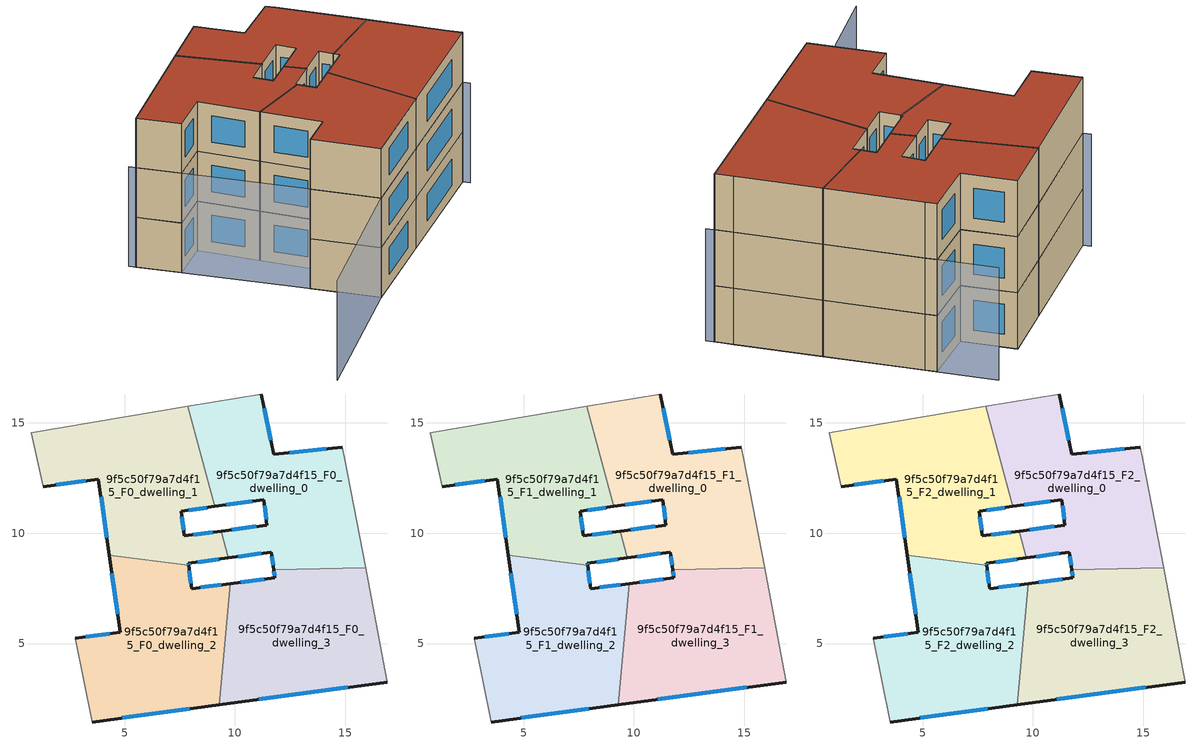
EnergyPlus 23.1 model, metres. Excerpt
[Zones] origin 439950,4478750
9f5c50f79a7d4f15_F0_dwelling_0
 floor ground (EU_floor_Construction): 15.93,8.44 14.99,13.36 14.87,13.91 11.76,13.58 11.2,16.31 7.87,15.75 9.08,11.21 11.32,11.53 11.45,10.37 9.38,10.1 9.7,8.88 11.65,9.15 11.76,8.35 z0
 wall outside (EU_wall_Construction): 11.76,8.35 11.65,9.15 9.7,8.88 / 9.38,10.1 11.45,10.37 11.32,11.53 9.08,11.21 / 11.2,16.31 11.76,13.58 14.87,13.91 z0:3
 wall adiabatic (EU_wall_Construction): 14.87,13.91 14.99,13.36 15.93,8.44 / 7.87,15.75 11.2,16.31 z0:3
 wall to 9f5c50f79a7d4f15_F0_dwelling_3 (EU_wall_Construction): 15.93,8.44 11.76,8.35 z0:3
 wall to 9f5c50f79a7d4f15_F0_dwelling_1 (EU_wall_Construction): 9.7,8.88 9.38,10.1 / 9.08,11.21 7.87,15.75 z0:3
 window (EU_Window_Construction): 12.49,13.65 14.14,13.83 / 11.73,8.54 11.67,8.96 / 11.19,9.09 10.16,8.95 / 9.86,10.16 10.97,10.31 / 11.42,10.64 11.35,11.26 / 10.79,11.45 9.61,11.29 / 11.33,15.67 11.63,14.22 z0.7:2.3
9f5c50f79a7d4f15_F0_dwelling_1
 floor ground (EU_floor_Construction): 9.7,8.88 9.38,10.1 7.72,9.88 7.56,11 9.08,11.21 7.87,15.75 0.78,14.55 1.31,12.11 3.82,12.45 4.31,9 7.9,8.55 7.89,8.63 z0
 wall outside (EU_wall_Construction): 9.08,11.21 7.56,11 7.72,9.88 9.38,10.1 / 9.7,8.88 7.89,8.63 7.9,8.55 / 4.31,9 3.82,12.45 1.31,12.11 z0:3
 wall adiabatic (EU_wall_Construction): 1.31,12.11 0.78,14.55 7.87,15.75 z0:3
 wall to 9f5c50f79a7d4f15_F0_dwelling_2 (EU_wall_Construction): 7.9,8.55 4.31,9 z0:3
 window (EU_Window_Construction): 8.73,11.16 7.92,11.05 / 7.6,10.74 7.68,10.14 / 8.11,9.93 8.99,10.05 / 9.28,8.82 8.32,8.69 / 7.9,8.62 7.9,8.57 / 4.2,9.81 3.93,11.64 / 3.23,12.37 1.9,12.19 z0.7:2.3
9f5c50f79a7d4f15_F0_dwelling_2
 floor ground (EU_floor_Construction): 9.3,2.22 9.8,7.72 8.04,7.49 7.9,8.55 4.31,9 4.81,5.52 2.77,5.25 3.54,1.44 z0
 wall outside (EU_wall_Construction): 2.77,5.25 4.81,5.52 4.31,9 / 7.9,8.55 8.04,7.49 9.8,7.72 / 9.3,2.22 3.54,1.44 z0:3
 wall adiabatic (EU_wall_Construction): 3.54,1.44 2.77,5.25 z0:3
 wall to 9f5c50f79a7d4f15_F0_dwelling_3 (EU_wall_Construction): 9.8,7.72 9.3,2.22 z0:3
 window (EU_Window_Construction): 3.25,5.31 4.33,5.45 / 4.69,6.33 4.43,8.18 / 7.94,8.31 8.01,7.74 / 8.46,7.54 9.39,7.67 / 7.95,2.04 4.89,1.63 z0.7:2.3
9f5c50f79a7d4f15_F0_dwelling_3
 floor ground (EU_floor_Construction): 16.91,3.26 16.73,4.19 15.93,8.44 11.76,8.35 11.81,7.98 9.8,7.72 9.3,2.22 z0
 wall outside (EU_wall_Construction): 16.91,3.26 9.3,2.22 / 9.8,7.72 11.81,7.98 11.76,8.35 z0:3
 wall adiabatic (EU_wall_Construction): 15.93,8.44 16.73,4.19 16.91,3.26 z0:3
 window (EU_Window_Construction): 15.13,3.01 11.08,2.47 / 10.27,7.78 11.34,7.92 / 11.8,8.07 11.77,8.27 z0.7:2.3
9f5c50f79a7d4f15_F1_dwelling_0
 floor to 9f5c50f79a7d4f15_F0_dwelling_0 (EU_floor_Construction): 15.93,8.44 14.99,13.36 14.87,13.91 11.76,13.58 11.2,16.31 7.87,15.75 9.08,11.21 11.32,11.53 11.45,10.37 9.38,10.1 9.7,8.88 11.65,9.15 11.76,8.35 z3
 wall outside (EU_wall_Construction): 11.76,8.35 11.65,9.15 9.7,8.88 / 9.38,10.1 11.45,10.37 11.32,11.53 9.08,11.21 / 11.2,16.31 11.76,13.58 14.87,13.91 z3:6
 wall adiabatic (EU_wall_Construction): 14.87,13.91 14.99,13.36 15.93,8.44 / 7.87,15.75 11.2,16.31 z3:6
 wall to 9f5c50f79a7d4f15_F1_dwelling_3 (EU_wall_Construction): 15.93,8.44 11.76,8.35 z3:6
 wall to 9f5c50f79a7d4f15_F1_dwelling_1 (EU_wall_Construction): 9.7,8.88 9.38,10.1 / 9.08,11.21 7.87,15.75 z3:6
 window (EU_Window_Construction): 12.49,13.65 14.14,13.83 / 11.73,8.54 11.67,8.96 / 11.19,9.09 10.16,8.95 / 9.86,10.16 10.97,10.31 / 11.42,10.64 11.35,11.26 / 10.79,11.45 9.61,11.29 / 11.33,15.67 11.63,14.22 z3.7:5.3
9f5c50f79a7d4f15_F1_dwelling_1
 floor to 9f5c50f79a7d4f15_F0_dwelling_1 (EU_floor_Construction): 9.7,8.88 9.38,10.1 7.72,9.88 7.56,11 9.08,11.21 7.87,15.75 0.77,14.55 1.31,12.11 3.82,12.45 4.31,9 7.9,8.55 7.89,8.63 z3
 wall outside (EU_wall_Construction): 9.08,11.21 7.56,11 7.72,9.88 9.38,10.1 / 9.7,8.88 7.89,8.63 7.9,8.55 / 4.31,9 3.82,12.45 1.31,12.11 z3:6
 wall adiabatic (EU_wall_Construction): 1.31,12.11 0.78,14.55 7.87,15.75 z3:6
 wall to 9f5c50f79a7d4f15_F1_dwelling_2 (EU_wall_Construction): 7.9,8.55 4.31,9 z3:6
 window (EU_Window_Construction): 8.73,11.16 7.92,11.05 / 7.6,10.74 7.68,10.14 / 8.11,9.93 8.99,10.05 / 9.28,8.82 8.32,8.69 / 7.9,8.62 7.9,8.57 / 4.2,9.81 3.93,11.64 / 3.23,12.37 1.9,12.19 z3.7:5.3
9f5c50f79a7d4f15_F1_dwelling_2
 floor to 9f5c50f79a7d4f15_F0_dwelling_2 (EU_floor_Construction): 9.3,2.22 9.8,7.72 8.04,7.49 7.9,8.55 4.31,9 4.81,5.52 2.77,5.25 3.54,1.44 z3
 wall outside (EU_wall_Construction): 2.77,5.25 4.81,5.52 4.31,9 / 7.9,8.55 8.04,7.49 9.8,7.72 / 9.3,2.22 3.54,1.44 z3:6
 wall adiabatic (EU_wall_Construction): 3.54,1.44 2.77,5.25 z3:6
 wall to 9f5c50f79a7d4f15_F1_dwelling_3 (EU_wall_Construction): 9.8,7.72 9.3,2.22 z3:6
 window (EU_Window_Construction): 3.25,5.31 4.33,5.45 / 4.69,6.33 4.43,8.18 / 7.94,8.31 8.01,7.74 / 8.46,7.54 9.39,7.67 / 7.95,2.04 4.89,1.63 z3.7:5.3
9f5c50f79a7d4f15_F1_dwelling_3
 floor to 9f5c50f79a7d4f15_F0_dwelling_3 (EU_floor_Construction): 16.91,3.26 16.73,4.19 15.93,8.44 11.76,8.35 11.81,7.98 9.8,7.72 9.3,2.22 z3
 wall outside (EU_wall_Construction): 16.91,3.26 9.3,2.22 / 9.8,7.72 11.81,7.98 11.76,8.35 z3:6
 wall adiabatic (EU_wall_Construction): 15.93,8.44 16.73,4.19 16.91,3.26 z3:6
 window (EU_Window_Construction): 15.13,3.01 11.08,2.47 / 10.27,7.78 11.34,7.92 / 11.8,8.07 11.77,8.27 z3.7:5.3
9f5c50f79a7d4f15_F2_dwelling_0
 floor to 9f5c50f79a7d4f15_F1_dwelling_0 (EU_floor_Construction): 15.93,8.44 14.99,13.36 14.87,13.91 11.76,13.58 11.2,16.31 7.87,15.75 9.08,11.21 11.32,11.53 11.45,10.37 9.38,10.1 9.7,8.88 11.65,9.15 11.76,8.35 z6
 wall outside (EU_wall_Construction): 11.76,8.35 11.65,9.15 9.7,8.88 / 9.38,10.1 11.45,10.37 11.32,11.53 9.08,11.21 / 11.2,16.31 11.76,13.58 14.87,13.91 z6:9
 wall adiabatic (EU_wall_Construction): 14.87,13.91 14.99,13.36 15.93,8.44 / 7.87,15.75 11.2,16.31 z6:9
 wall to 9f5c50f79a7d4f15_F2_dwelling_3 (EU_wall_Construction): 15.93,8.44 11.76,8.35 z6:9
 wall to 9f5c50f79a7d4f15_F2_dwelling_1 (EU_wall_Construction): 9.7,8.88 9.38,10.1 / 9.08,11.21 7.87,15.75 z6:9
 window (EU_Window_Construction): 12.49,13.65 14.14,13.83 / 11.73,8.54 11.67,8.96 / 11.19,9.09 10.16,8.95 / 9.86,10.16 10.97,10.31 / 11.42,10.64 11.35,11.26 / 10.79,11.45 9.61,11.29 / 11.33,15.67 11.63,14.22 z6.7:8.3
 roof outside (EU_roof_Construction): 14.87,13.91 14.99,13.36 15.93,8.44 11.76,8.35 11.65,9.15 9.7,8.88 9.38,10.1 11.45,10.37 11.32,11.53 9.08,11.21 7.87,15.75 11.2,16.31 11.76,13.58 z9
9f5c50f79a7d4f15_F2_dwelling_1
 floor to 9f5c50f79a7d4f15_F1_dwelling_1 (EU_floor_Construction): 9.7,8.88 9.38,10.1 7.72,9.88 7.56,11 9.08,11.21 7.87,15.75 0.77,14.55 1.31,12.11 3.82,12.45 4.31,9 7.9,8.55 7.89,8.63 z6
 wall outside (EU_wall_Construction): 9.08,11.21 7.56,11 7.72,9.88 9.38,10.1 / 9.7,8.88 7.89,8.63 7.9,8.55 / 4.31,9 3.82,12.45 1.31,12.11 z6:9
 wall adiabatic (EU_wall_Construction): 1.31,12.11 0.78,14.55 7.87,15.75 z6:9
 wall to 9f5c50f79a7d4f15_F2_dwelling_2 (EU_wall_Construction): 7.9,8.55 4.31,9 z6:9
 window (EU_Window_Construction): 8.73,11.16 7.92,11.05 / 7.6,10.74 7.68,10.14 / 8.11,9.93 8.99,10.05 / 9.28,8.82 8.32,8.69 / 7.9,8.62 7.9,8.57 / 4.2,9.81 3.93,11.64 / 3.23,12.37 1.9,12.19 z6.7:8.3
 roof outside (EU_roof_Construction): 7.87,15.75 9.08,11.21 7.56,11 7.72,9.88 9.38,10.1 9.7,8.88 7.89,8.63 7.9,8.55 4.31,9 3.82,12.45 1.31,12.11 0.78,14.55 z9
9f5c50f79a7d4f15_F2_dwelling_2
 floor to 9f5c50f79a7d4f15_F1_dwelling_2 (EU_floor_Construction): 9.3,2.22 9.8,7.72 8.04,7.49 7.9,8.55 4.31,9 4.81,5.52 2.77,5.25 3.54,1.44 z6
 wall outside (EU_wall_Construction): 2.77,5.25 4.81,5.52 4.31,9 / 7.9,8.55 8.04,7.49 9.8,7.72 / 9.3,2.22 3.54,1.44 z6:9
 wall adiabatic (EU_wall_Construction): 3.54,1.44 2.77,5.25 z6:9
 wall to 9f5c50f79a7d4f15_F2_dwelling_3 (EU_wall_Construction): 9.8,7.72 9.3,2.22 z6:9
 window (EU_Window_Construction): 3.25,5.31 4.33,5.45 / 4.69,6.33 4.43,8.18 / 7.94,8.31 8.01,7.74 / 8.46,7.54 9.39,7.67 / 7.95,2.04 4.89,1.63 z6.7:8.3
 roof outside (EU_roof_Construction): 9.8,7.72 9.3,2.22 3.54,1.44 2.77,5.25 4.81,5.52 4.31,9 7.9,8.55 8.04,7.49 z9
9f5c50f79a7d4f15_F2_dwelling_3
 floor to 9f5c50f79a7d4f15_F1_dwelling_3 (EU_floor_Construction): 16.91,3.26 16.73,4.19 15.93,8.44 11.76,8.35 11.81,7.98 9.8,7.72 9.3,2.22 z6
 wall outside (EU_wall_Construction): 16.91,3.26 9.3,2.22 / 9.8,7.72 11.81,7.98 11.76,8.35 z6:9
 wall adiabatic (EU_wall_Construction): 15.93,8.44 16.73,4.19 16.91,3.26 z6:9
 window (EU_Window_Construction): 15.13,3.01 11.08,2.47 / 10.27,7.78 11.34,7.92 / 11.8,8.07 11.77,8.27 z6.7:8.3
 roof outside (EU_roof_Construction): 15.93,8.44 16.73,4.19 16.91,3.26 9.3,2.22 9.8,7.72 11.81,7.98 11.76,8.35 z9
shading: 16.98,2.84 14.31,16.86 / 0.7,14.94 3.58,1.45 / 3.58,1.45 -5.61,-0.51 z0:6
[Building]
EU S2 Campaign: North Axis=0; Terrain=City; Solar Distribution=FullExterior
[Site:Location]
Madrid: Latitude=40.5; Longitude=-3.5; Time Zone=1; Elevation=609
[SizingPeriod:WeatherFileDays]
AnnualSizingPeriod: Begin Month=1; Begin Day of Month=1; End Month=12; End Day of Month=31; Day of Week for Start Day=Monday; Use Weather File Daylight Saving Period=No; Use Weather File Rain and Snow Indicators=No
[MATERIAL]
EU_InternalMass_Material: Roughness=MediumRough; Thickness=0.1; Conductivity=1; Density=1800; Specific Heat=900; Thermal Absorptance=0.9; Solar Absorptance=0.7; Visible Absorptance=0.7
[MATERIAL:NOMASS] Roughness=MediumRough; Thermal Absorptance=0.9; Solar Absorptance=0.7; Visible Absorptance=0.7
Name | Thermal Resistance
EU_wall_NoMass | 0.419739
EU_roof_NoMass | 0.352165
EU_floor_NoMass | 0.608284
[WINDOWMATERIAL:SIMPLEGLAZINGSYSTEM]
EU_Window_SimpleGlazing: UFactor=4.8352; Solar Heat Gain Coefficient=0.85; Visible Transmittance=0.85
[CONSTRUCTION]
EU_wall_Construction: EU_wall_NoMass
EU_roof_Construction: EU_roof_NoMass
EU_floor_Construction: EU_floor_NoMass
EU_InternalMass_Construction: EU_InternalMass_Material
EU_Window_Construction: EU_Window_SimpleGlazing
[ZONE] Type=1; Multiplier=1; Ceiling Height=autocalculate; Floor Area=autocalculate; Part of Total Floor Area=Yes
Name | Volume
9f5c50f79a7d4f15_F0_dwelling_0; 9f5c50f79a7d4f15_F1_dwelling_0; 9f5c50f79a7d4f15_F2_dwelling_0 | 113.236
9f5c50f79a7d4f15_F0_dwelling_1 | 113.25
9f5c50f79a7d4f15_F1_dwelling_1; 9f5c50f79a7d4f15_F2_dwelling_1 | 113.251
9f5c50f79a7d4f15_F0_dwelling_2 | 113.247
9f5c50f79a7d4f15_F1_dwelling_2; 9f5c50f79a7d4f15_F2_dwelling_2 | 113.246
9f5c50f79a7d4f15_F0_dwelling_3; 9f5c50f79a7d4f15_F1_dwelling_3; 9f5c50f79a7d4f15_F2_dwelling_3 | 113.239
[INTERNALMASS] Construction=EU_InternalMass_Construction
Name | Zone or ZoneList | Surface Area
9f5c50f79a7d4f15_F0_dwelling_0_EU_InternalMass | 9f5c50f79a7d4f15_F0_dwelling_0 | 37.7453
9f5c50f79a7d4f15_F0_dwelling_1_EU_InternalMass | 9f5c50f79a7d4f15_F0_dwelling_1 | 37.7501
9f5c50f79a7d4f15_F0_dwelling_2_EU_InternalMass | 9f5c50f79a7d4f15_F0_dwelling_2 | 37.7489
9f5c50f79a7d4f15_F0_dwelling_3_EU_InternalMass | 9f5c50f79a7d4f15_F0_dwelling_3 | 37.7465
9f5c50f79a7d4f15_F1_dwelling_0_EU_InternalMass | 9f5c50f79a7d4f15_F1_dwelling_0 | 37.7453
9f5c50f79a7d4f15_F1_dwelling_1_EU_InternalMass | 9f5c50f79a7d4f15_F1_dwelling_1 | 37.7501
9f5c50f79a7d4f15_F1_dwelling_2_EU_InternalMass | 9f5c50f79a7d4f15_F1_dwelling_2 | 37.7489
9f5c50f79a7d4f15_F1_dwelling_3_EU_InternalMass | 9f5c50f79a7d4f15_F1_dwelling_3 | 37.7465
9f5c50f79a7d4f15_F2_dwelling_0_EU_InternalMass | 9f5c50f79a7d4f15_F2_dwelling_0 | 37.7453
9f5c50f79a7d4f15_F2_dwelling_1_EU_InternalMass | 9f5c50f79a7d4f15_F2_dwelling_1 | 37.7501
9f5c50f79a7d4f15_F2_dwelling_2_EU_InternalMass | 9f5c50f79a7d4f15_F2_dwelling_2 | 37.7489
9f5c50f79a7d4f15_F2_dwelling_3_EU_InternalMass | 9f5c50f79a7d4f15_F2_dwelling_3 | 37.7465
[OTHEREQUIPMENT] Fuel Type=Electricity; Design Level Calculation Method=Watts/Area; Power per Zone Floor Area=1; Fraction Latent=0; Fraction Radiant=0; Fraction Lost=0; Carbon Dioxide Generation Rate=0; EndUse Subcategory=EU_Step8_InternalGains
Name | Zone or ZoneList or Space or SpaceList | Schedule
EU_Step8_InternalGain_9f5c50f79a7d4f15_F0_dwelling_0_f000 | 9f5c50f79a7d4f15_F0_dwelling_0 | EU_Step8_GainSchedule_9f5c50f79a7d4f15_F0_dwelling_0_f000
EU_Step8_InternalGain_9f5c50f79a7d4f15_F0_dwelling_1_f000 | 9f5c50f79a7d4f15_F0_dwelling_1 | EU_Step8_GainSchedule_9f5c50f79a7d4f15_F0_dwelling_1_f000
EU_Step8_InternalGain_9f5c50f79a7d4f15_F0_dwelling_2_f000 | 9f5c50f79a7d4f15_F0_dwelling_2 | EU_Step8_GainSchedule_9f5c50f79a7d4f15_F0_dwelling_2_f000
EU_Step8_InternalGain_9f5c50f79a7d4f15_F0_dwelling_3_f000 | 9f5c50f79a7d4f15_F0_dwelling_3 | EU_Step8_GainSchedule_9f5c50f79a7d4f15_F0_dwelling_3_f000
EU_Step8_InternalGain_9f5c50f79a7d4f15_F1_dwelling_0_f000 | 9f5c50f79a7d4f15_F1_dwelling_0 | EU_Step8_GainSchedule_9f5c50f79a7d4f15_F1_dwelling_0_f000
EU_Step8_InternalGain_9f5c50f79a7d4f15_F1_dwelling_1_f000 | 9f5c50f79a7d4f15_F1_dwelling_1 | EU_Step8_GainSchedule_9f5c50f79a7d4f15_F1_dwelling_1_f000
EU_Step8_InternalGain_9f5c50f79a7d4f15_F1_dwelling_2_f000 | 9f5c50f79a7d4f15_F1_dwelling_2 | EU_Step8_GainSchedule_9f5c50f79a7d4f15_F1_dwelling_2_f000
EU_Step8_InternalGain_9f5c50f79a7d4f15_F1_dwelling_3_f000 | 9f5c50f79a7d4f15_F1_dwelling_3 | EU_Step8_GainSchedule_9f5c50f79a7d4f15_F1_dwelling_3_f000
EU_Step8_InternalGain_9f5c50f79a7d4f15_F2_dwelling_0_f000 | 9f5c50f79a7d4f15_F2_dwelling_0 | EU_Step8_GainSchedule_9f5c50f79a7d4f15_F2_dwelling_0_f000
EU_Step8_InternalGain_9f5c50f79a7d4f15_F2_dwelling_1_f000 | 9f5c50f79a7d4f15_F2_dwelling_1 | EU_Step8_GainSchedule_9f5c50f79a7d4f15_F2_dwelling_1_f000
EU_Step8_InternalGain_9f5c50f79a7d4f15_F2_dwelling_2_f000 | 9f5c50f79a7d4f15_F2_dwelling_2 | EU_Step8_GainSchedule_9f5c50f79a7d4f15_F2_dwelling_2_f000
EU_Step8_InternalGain_9f5c50f79a7d4f15_F2_dwelling_3_f000 | 9f5c50f79a7d4f15_F2_dwelling_3 | EU_Step8_GainSchedule_9f5c50f79a7d4f15_F2_dwelling_3_f000
[ZONEVENTILATION:DESIGNFLOWRATE] Schedule=EU_AlwaysOn; Design Flow Rate Calculation Method=AirChanges/Hour; Air Changes per Hour=0.703302; Ventilation Type=Natural; Fan Pressure Rise=0; Fan Total Efficiency=1; Constant Term Coefficient=1; Temperature Term Coefficient=0; Velocity Term Coefficient=0; Velocity Squared Term Coefficient=0; Minimum Indoor Temperature=-100; Maximum Indoor Temperature=100; Delta Temperature=-100; Minimum Outdoor Temperature=-100; Maximum Outdoor Temperature=100; Maximum Wind Speed=40
Name | Zone or ZoneList or Space or SpaceList
EU_ConstantAir_9f5c50f79a7d4f15_F0_dwelling_0 | 9f5c50f79a7d4f15_F0_dwelling_0
EU_ConstantAir_9f5c50f79a7d4f15_F0_dwelling_1 | 9f5c50f79a7d4f15_F0_dwelling_1
EU_ConstantAir_9f5c50f79a7d4f15_F0_dwelling_2 | 9f5c50f79a7d4f15_F0_dwelling_2
EU_ConstantAir_9f5c50f79a7d4f15_F0_dwelling_3 | 9f5c50f79a7d4f15_F0_dwelling_3
EU_ConstantAir_9f5c50f79a7d4f15_F1_dwelling_0 | 9f5c50f79a7d4f15_F1_dwelling_0
EU_ConstantAir_9f5c50f79a7d4f15_F1_dwelling_1 | 9f5c50f79a7d4f15_F1_dwelling_1
EU_ConstantAir_9f5c50f79a7d4f15_F1_dwelling_2 | 9f5c50f79a7d4f15_F1_dwelling_2
EU_ConstantAir_9f5c50f79a7d4f15_F1_dwelling_3 | 9f5c50f79a7d4f15_F1_dwelling_3
EU_ConstantAir_9f5c50f79a7d4f15_F2_dwelling_0 | 9f5c50f79a7d4f15_F2_dwelling_0
EU_ConstantAir_9f5c50f79a7d4f15_F2_dwelling_1 | 9f5c50f79a7d4f15_F2_dwelling_1
EU_ConstantAir_9f5c50f79a7d4f15_F2_dwelling_2 | 9f5c50f79a7d4f15_F2_dwelling_2
EU_ConstantAir_9f5c50f79a7d4f15_F2_dwelling_3 | 9f5c50f79a7d4f15_F2_dwelling_3
[HVACTEMPLATE:THERMOSTAT] Constant Heating Setpoint=20; Constant Cooling Setpoint=50
EU_HeatOnly_9f5c50f79a7d4f15_F0_dwelling_0; EU_HeatOnly_9f5c50f79a7d4f15_F0_dwelling_1; EU_HeatOnly_9f5c50f79a7d4f15_F0_dwelling_2; EU_HeatOnly_9f5c50f79a7d4f15_F0_dwelling_3; EU_HeatOnly_9f5c50f79a7d4f15_F1_dwelling_0; EU_HeatOnly_9f5c50f79a7d4f15_F1_dwelling_1; EU_HeatOnly_9f5c50f79a7d4f15_F1_dwelling_2; EU_HeatOnly_9f5c50f79a7d4f15_F1_dwelling_3; EU_HeatOnly_9f5c50f79a7d4f15_F2_dwelling_0; EU_HeatOnly_9f5c50f79a7d4f15_F2_dwelling_1; EU_HeatOnly_9f5c50f79a7d4f15_F2_dwelling_2; EU_HeatOnly_9f5c50f79a7d4f15_F2_dwelling_3
[HVACTEMPLATE:ZONE:IDEALLOADSAIRSYSTEM] System Availability Schedule=EU_AlwaysOn; Maximum Heating Supply Air Temperature=50; Minimum Cooling Supply Air Temperature=13; Maximum Heating Supply Air Humidity Ratio=0.0156; Minimum Cooling Supply Air Humidity Ratio=0.0077; Heating Limit=NoLimit; Cooling Limit=NoLimit; Heating Availability Schedule=EU_AlwaysOn; Cooling Availability Schedule=EU_CoolingOff; Dehumidification Control Type=ConstantSensibleHeatRatio; Cooling Sensible Heat Ratio=0.7; Dehumidification Setpoint=60; Humidification Control Type=None; Humidification Setpoint=30; Outdoor Air Method=None; Outdoor Air Flow Rate per Person=0.00944; Outdoor Air Flow Rate per Zone Floor Area=0; Outdoor Air Flow Rate per Zone=0; Demand Controlled Ventilation Type=None; Outdoor Air Economizer Type=NoEconomizer; Heat Recovery Type=None; Sensible Heat Recovery Effectiveness=0.7; Latent Heat Recovery Effectiveness=0.65
Name | Template Thermostat
9f5c50f79a7d4f15_F0_dwelling_0 | EU_HeatOnly_9f5c50f79a7d4f15_F0_dwelling_0
9f5c50f79a7d4f15_F0_dwelling_1 | EU_HeatOnly_9f5c50f79a7d4f15_F0_dwelling_1
9f5c50f79a7d4f15_F0_dwelling_2 | EU_HeatOnly_9f5c50f79a7d4f15_F0_dwelling_2
9f5c50f79a7d4f15_F0_dwelling_3 | EU_HeatOnly_9f5c50f79a7d4f15_F0_dwelling_3
9f5c50f79a7d4f15_F1_dwelling_0 | EU_HeatOnly_9f5c50f79a7d4f15_F1_dwelling_0
9f5c50f79a7d4f15_F1_dwelling_1 | EU_HeatOnly_9f5c50f79a7d4f15_F1_dwelling_1
9f5c50f79a7d4f15_F1_dwelling_2 | EU_HeatOnly_9f5c50f79a7d4f15_F1_dwelling_2
9f5c50f79a7d4f15_F1_dwelling_3 | EU_HeatOnly_9f5c50f79a7d4f15_F1_dwelling_3
9f5c50f79a7d4f15_F2_dwelling_0 | EU_HeatOnly_9f5c50f79a7d4f15_F2_dwelling_0
9f5c50f79a7d4f15_F2_dwelling_1 | EU_HeatOnly_9f5c50f79a7d4f15_F2_dwelling_1
9f5c50f79a7d4f15_F2_dwelling_2 | EU_HeatOnly_9f5c50f79a7d4f15_F2_dwelling_2
9f5c50f79a7d4f15_F2_dwelling_3 | EU_HeatOnly_9f5c50f79a7d4f15_F2_dwelling_3
[SIZING:ZONE] Zone Cooling Design Supply Air Temperature Input Method=SupplyAirTemperature; Zone Cooling Design Supply Air Temperature=13; Zone Heating Design Supply Air Temperature Input Method=SupplyAirTemperature; Zone Heating Design Supply Air Temperature=50; Zone Cooling Design Supply Air Humidity Ratio=0.008; Zone Heating Design Supply Air Humidity Ratio=0.008; Cooling Design Air Flow Method=DesignDay; Cooling Design Air Flow Rate=0; Cooling Minimum Air Flow per Zone Floor Area=0.000762; Cooling Minimum Air Flow=0; Cooling Minimum Air Flow Fraction=0.2; Heating Design Air Flow Method=DesignDay; Heating Design Air Flow Rate=0; Heating Maximum Air Flow per Zone Floor Area=0.002032; Heating Maximum Air Flow=0.141576; Heating Maximum Air Flow Fraction=0.3; Account for Dedicated Outdoor Air System=No; Dedicated Outdoor Air System Control Strategy=NeutralSupplyAir; Dedicated Outdoor Air Low Setpoint Temperature for Design=autosize; Dedicated Outdoor Air High Setpoint Temperature for Design=autosize; Zone Load Sizing Method=Sensible Load Only No Latent Load; Zone Latent Cooling Design Supply Air Humidity Ratio Input Method=HumidityRatioDifference; Zone Cooling Design Supply Air Humidity Ratio Difference=0.005; Zone Latent Heating Design Supply Air Humidity Ratio Input Method=HumidityRatioDifference; Zone Humidification Design Supply Air Humidity Ratio Difference=0.005
9f5c50f79a7d4f15_F0_dwelling_0; 9f5c50f79a7d4f15_F0_dwelling_1; 9f5c50f79a7d4f15_F0_dwelling_2; 9f5c50f79a7d4f15_F0_dwelling_3; 9f5c50f79a7d4f15_F1_dwelling_0; 9f5c50f79a7d4f15_F1_dwelling_1; 9f5c50f79a7d4f15_F1_dwelling_2; 9f5c50f79a7d4f15_F1_dwelling_3; 9f5c50f79a7d4f15_F2_dwelling_0; 9f5c50f79a7d4f15_F2_dwelling_1; 9f5c50f79a7d4f15_F2_dwelling_2; 9f5c50f79a7d4f15_F2_dwelling_3
[SCHEDULE:CONSTANT]
Name | Hourly Value
EU_AlwaysOn | 1
EU_CoolingOff | 0
[SCHEDULE:FILE] Column Number=1; Rows to Skip at Top=0; Number of Hours of Data=8760; Column Separator=Comma; Interpolate to Timestep=No; Minutes per Item=60; Adjust Schedule for Daylight Savings=Yes
Name | File
EU_Step8_GainSchedule_9f5c50f79a7d4f15_F0_dwelling_0_f000 | ../../schedules/9f5c50f79a7d4f15/9f5c50f79a7d4f15_F0_dwelling_0_f000_gain.csv
EU_Step8_GainSchedule_9f5c50f79a7d4f15_F0_dwelling_1_f000 | ../../schedules/9f5c50f79a7d4f15/9f5c50f79a7d4f15_F0_dwelling_1_f000_gain.csv
EU_Step8_GainSchedule_9f5c50f79a7d4f15_F0_dwelling_2_f000 | ../../schedules/9f5c50f79a7d4f15/9f5c50f79a7d4f15_F0_dwelling_2_f000_gain.csv
EU_Step8_GainSchedule_9f5c50f79a7d4f15_F0_dwelling_3_f000 | ../../schedules/9f5c50f79a7d4f15/9f5c50f79a7d4f15_F0_dwelling_3_f000_gain.csv
EU_Step8_GainSchedule_9f5c50f79a7d4f15_F1_dwelling_0_f000 | ../../schedules/9f5c50f79a7d4f15/9f5c50f79a7d4f15_F1_dwelling_0_f000_gain.csv
EU_Step8_GainSchedule_9f5c50f79a7d4f15_F1_dwelling_1_f000 | ../../schedules/9f5c50f79a7d4f15/9f5c50f79a7d4f15_F1_dwelling_1_f000_gain.csv
EU_Step8_GainSchedule_9f5c50f79a7d4f15_F1_dwelling_2_f000 | ../../schedules/9f5c50f79a7d4f15/9f5c50f79a7d4f15_F1_dwelling_2_f000_gain.csv
EU_Step8_GainSchedule_9f5c50f79a7d4f15_F1_dwelling_3_f000 | ../../schedules/9f5c50f79a7d4f15/9f5c50f79a7d4f15_F1_dwelling_3_f000_gain.csv
EU_Step8_GainSchedule_9f5c50f79a7d4f15_F2_dwelling_0_f000 | ../../schedules/9f5c50f79a7d4f15/9f5c50f79a7d4f15_F2_dwelling_0_f000_gain.csv
EU_Step8_GainSchedule_9f5c50f79a7d4f15_F2_dwelling_1_f000 | ../../schedules/9f5c50f79a7d4f15/9f5c50f79a7d4f15_F2_dwelling_1_f000_gain.csv
EU_Step8_GainSchedule_9f5c50f79a7d4f15_F2_dwelling_2_f000 | ../../schedules/9f5c50f79a7d4f15/9f5c50f79a7d4f15_F2_dwelling_2_f000_gain.csv
EU_Step8_GainSchedule_9f5c50f79a7d4f15_F2_dwelling_3_f000 | ../../schedules/9f5c50f79a7d4f15/9f5c50f79a7d4f15_F2_dwelling_3_f000_gain.csv
